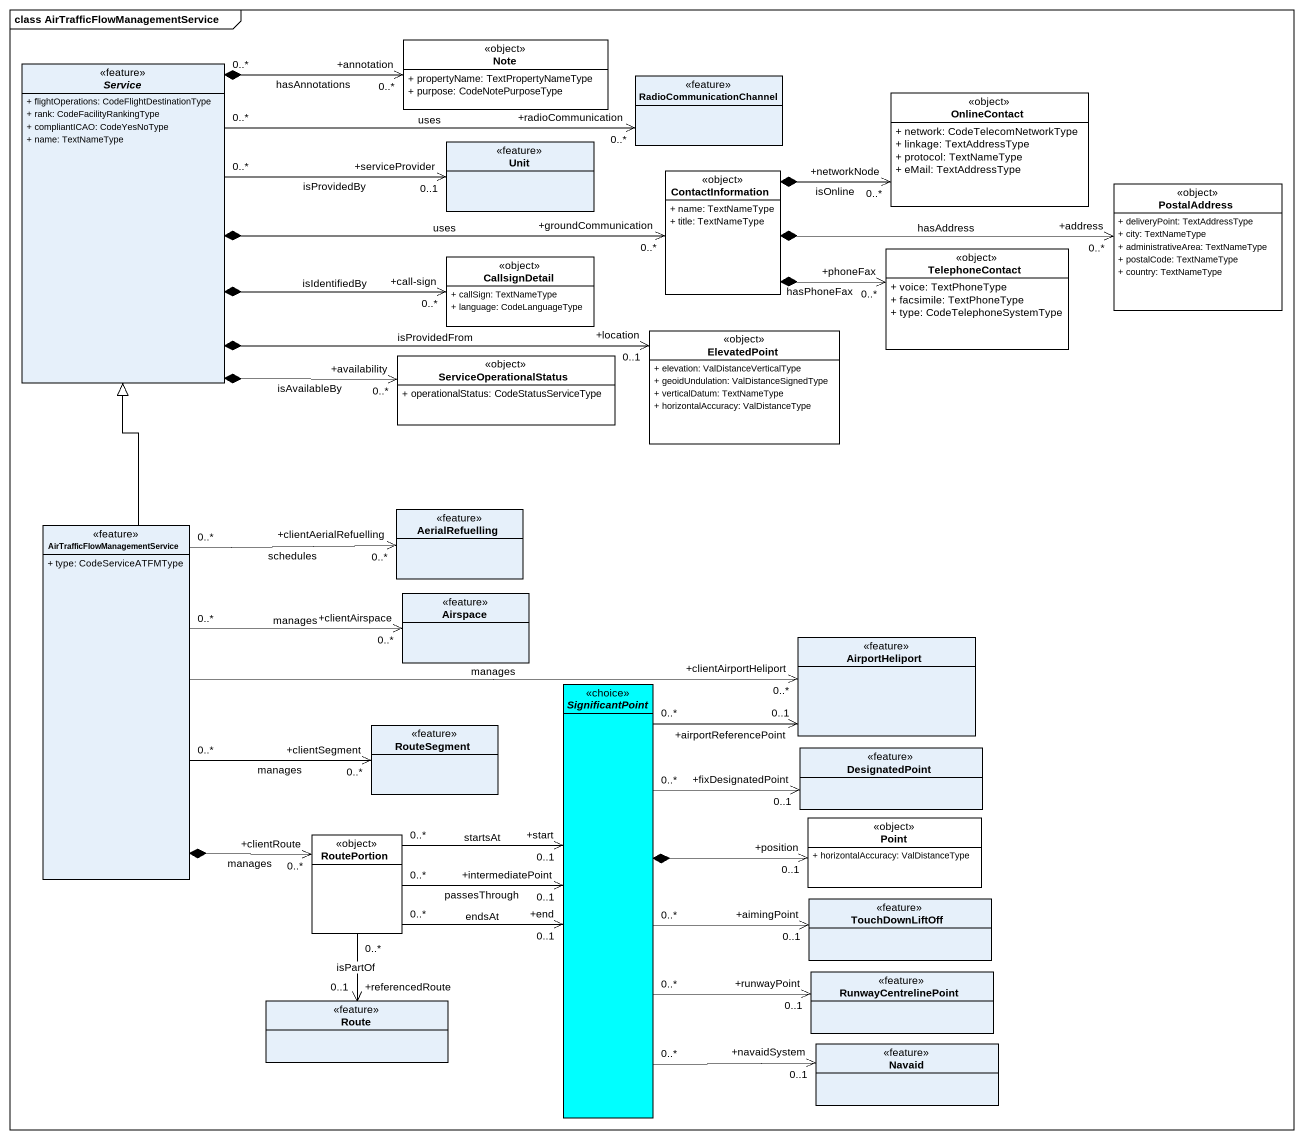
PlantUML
@startuml
mainframe class AirTrafficFlowManagementService
hide circle
hide empty members
skinparam classAttributeIconSize 0
abstract class Service <<feature>> {
  + flightOperations: CodeFlightDestinationType
  + rank: CodeFacilityRankingType
  + compliantICAO: CodeYesNoType
  + name: TextNameType
}
class "Note" as Note_ <<object>> #FFFFFF {
  + propertyName: TextPropertyNameType
  + purpose: CodeNotePurposeType
}
class RadioCommunicationChannel <<feature>>
class OnlineContact <<object>> #FFFFFF {
  + network: CodeTelecomNetworkType
  + linkage: TextAddressType
  + protocol: TextNameType
  + eMail: TextAddressType
}
class Unit <<feature>>
class ContactInformation <<object>> #FFFFFF {
  + name: TextNameType
  + title: TextNameType
}
class PostalAddress <<object>> #FFFFFF {
  + deliveryPoint: TextAddressType
  + city: TextNameType
  + administrativeArea: TextNameType
  + postalCode: TextNameType
  + country: TextNameType
}
class CallsignDetail <<object>> #FFFFFF {
  + callSign: TextNameType
  + language: CodeLanguageType
}
class TelephoneContact <<object>> #FFFFFF {
  + voice: TextPhoneType
  + facsimile: TextPhoneType
  + type: CodeTelephoneSystemType
}
class ElevatedPoint <<object>> #FFFFFF {
  + elevation: ValDistanceVerticalType
  + geoidUndulation: ValDistanceSignedType
  + verticalDatum: TextNameType
  + horizontalAccuracy: ValDistanceType
}
class ServiceOperationalStatus <<object>> #FFFFFF {
  + operationalStatus: CodeStatusServiceType
}
class "AirTrafficFlowManagementService" as AirTrafficFlowManagementServ <<feature>> {
  + type: CodeServiceATFMType
}
class AerialRefuelling <<feature>>
class Airspace <<feature>>
class AirportHeliport <<feature>>
abstract class SignificantPoint <<choice>> #00FFFF
class RouteSegment <<feature>>
class DesignatedPoint <<feature>>
class RoutePortion <<object>> #FFFFFF
class Point <<object>> #FFFFFF {
  + horizontalAccuracy: ValDistanceType
}
class TouchDownLiftOff <<feature>>
class RunwayCentrelinePoint <<feature>>
class Route <<feature>>
class Navaid <<feature>>
Service "0..*" *-right-> "+annotation\n0..*" Note_ : hasAnnotations
Service "0..*" -right-> "+radioCommunication\n0..*" RadioCommunicationChannel : uses
Service "0..*" -right-> "+serviceProvider\n0..1" Unit : isProvidedBy
Service *-right-> "+groundCommunication\n0..*" ContactInformation : uses
Service *-right-> "+call-sign\n0..*" CallsignDetail : isIdentifiedBy
Service *-right-> "+location\n0..1" ElevatedPoint : isProvidedFrom
Service *-right-> "+availability\n0..*" ServiceOperationalStatus : isAvailableBy
ContactInformation *-right-> "+networkNode\n0..*" OnlineContact : isOnline
ContactInformation *-right-> "+address\n0..*" PostalAddress : hasAddress
ContactInformation *-right-> "+phoneFax\n0..*" TelephoneContact : hasPhoneFax
AirTrafficFlowManagementServ -up-|> Service
AirTrafficFlowManagementServ "0..*" -right-> "+clientAerialRefuelling\n0..*" AerialRefuelling : schedules
AirTrafficFlowManagementServ "0..*" -right-> "+clientAirspace\n0..*" Airspace : manages
AirTrafficFlowManagementServ -right-> "+clientAirportHeliport\n0..*" AirportHeliport : manages
AirTrafficFlowManagementServ "0..*" -right-> "+clientSegment\n0..*" RouteSegment : manages
AirTrafficFlowManagementServ *--> "+clientRoute\n0..*" RoutePortion : manages
SignificantPoint "0..*" -up-> "+airportReferencePoint\n0..1" AirportHeliport
SignificantPoint "0..*" -right-> "+fixDesignatedPoint\n0..1" DesignatedPoint
SignificantPoint *-right-> "+position\n0..1" Point
SignificantPoint "0..*" -right-> "+aimingPoint\n0..1" TouchDownLiftOff
SignificantPoint "0..*" -right-> "+runwayPoint\n0..1" RunwayCentrelinePoint
SignificantPoint "0..*" -right-> "+navaidSystem\n0..1" Navaid
RoutePortion "0..*" -right-> "+start\n0..1" SignificantPoint : startsAt
RoutePortion "0..*" -right-> "+intermediatePoint\n0..1" SignificantPoint : passesThrough
RoutePortion "0..*" -right-> "+end\n0..1" SignificantPoint : endsAt
RoutePortion "0..*" --> "+referencedRoute\n0..1" Route : isPartOf
@enduml
